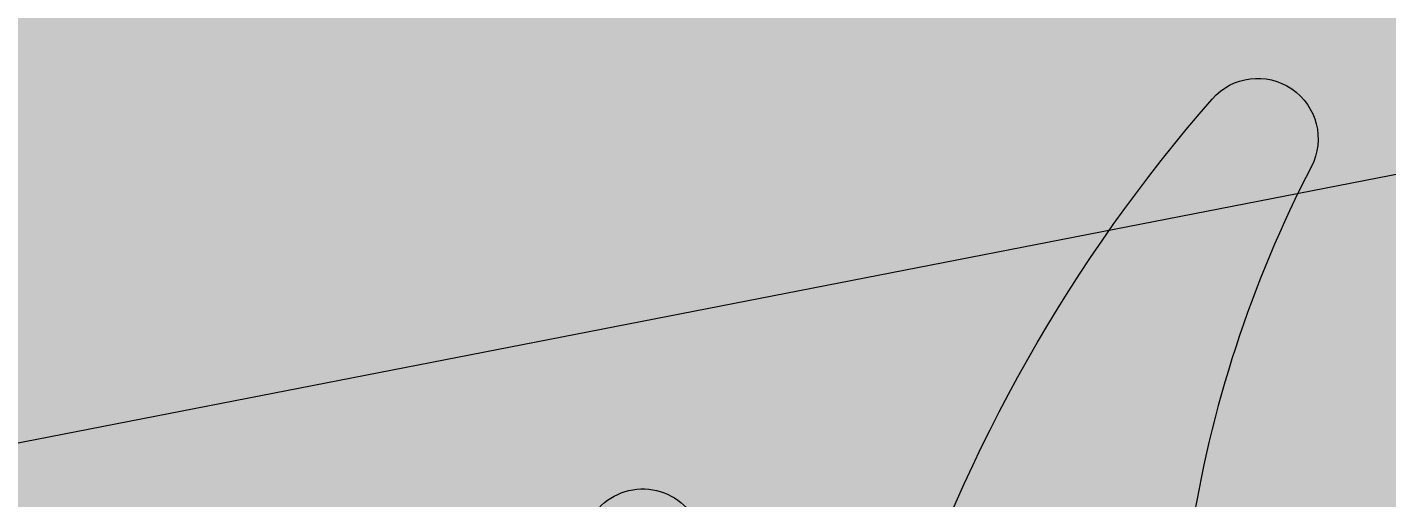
# Model space of a CAD drawing. Header units: millimetres. Extents: x 0 to 9491604, y -172998 to 295086.
# Drawn here: x 396894.15 to 396901.02, y 51106.8 to 51109.18 of the extents above; entities that cross this region are included whole.
import ezdxf
from ezdxf.enums import TextEntityAlignment as Align

# ---------------------------------------------------------------- set-up
doc = ezdxf.new("R2018")
doc.units = ezdxf.units.MM
for name, color, linetype, lineweight in [('АР_Маркер экспликации', 239, 'Continuous', 13), ('АР_Номер помещения', 250, 'Continuous', 9), ('АР_Размеры', 175, 'Continuous', 9), ('АР_Сущ Несущая стена', 250, 'Continuous', 50)]:
    doc.layers.add(name, color=color, linetype=linetype, lineweight=lineweight)
doc.layers.add('АР_Названия помещений', color=124, linetype='Continuous', lineweight=5, plot=False)
doc.layers.add('АР_Помещения_площадь', color=19, linetype='Continuous', lineweight=9, plot=False)
doc.styles.add('ISOCPEUR', font='', dxfattribs={"height": 250})
doc.styles.get("Standard").update_dxf_attribs({"font": 'GOST.TTF'})
doc.styles.get('ISOCPEUR').set_extended_font_data('ISOCPEUR', italic=True)

# ---------------------------------------------------------------- blocks, each defined once
blk = doc.blocks.new('*U252')
at = {"color": 7, "style": 'ISOCPEUR', "width": 0.7, "flags": 1}
blk.add_attdef('КАТЕГОРИЯ', (-499.1655, -2092.1864), '', height=250, dxfattribs=at)
at = {"layer": 'АР_Номер помещения', "color": 7, "style": 'ISOCPEUR', "width": 0.7}
blk.add_attdef('НОМЕР_ПОМЕЩЕНИЯ', text='', height=300, dxfattribs=at).set_placement((-13874.5004, 6637.5515), align=Align.MIDDLE_CENTER)
at = {"layer": 'АР_Помещения_площадь', "color": 7, "lineweight": 30, "width": 0.7, "flags": 104}
blk.add_attdef('ИМЯ_ПОМЕЩЕНИЯ', text='', height=100, dxfattribs=at).set_placement((157.6277, 1217.1414), align=Align.MIDDLE_CENTER)
at = {"layer": 'АР_Помещения_площадь', "color": 7, "style": 'ISOCPEUR', "width": 0.7}
blk.add_attdef('ПЛОЩАДЬ_ПОМЕЩЕНИЯ', text='', height=200, dxfattribs=at).set_placement((-12654.5821, 407.6716), align=Align.MIDDLE_RIGHT)
blk = doc.blocks.new('*U251')
at = {"color": 7, "style": 'ISOCPEUR', "width": 0.7, "flags": 1}
blk.add_attdef('КАТЕГОРИЯ', (-499.1655, -2092.1864), '', height=250, dxfattribs=at)
at = {"layer": 'АР_Номер помещения', "color": 7, "style": 'ISOCPEUR', "width": 0.7}
blk.add_attdef('НОМЕР_ПОМЕЩЕНИЯ', text='', height=300, dxfattribs=at).set_placement((-17424.9012, 1870.773), align=Align.MIDDLE_CENTER)
at = {"layer": 'АР_Помещения_площадь', "color": 7, "lineweight": 30, "width": 0.7, "flags": 104}
blk.add_attdef('ИМЯ_ПОМЕЩЕНИЯ', text='', height=100, dxfattribs=at).set_placement((157.6277, 1217.1414), align=Align.MIDDLE_CENTER)
at = {"layer": 'АР_Помещения_площадь', "color": 7, "style": 'ISOCPEUR', "width": 0.7}
blk.add_attdef('ПЛОЩАДЬ_ПОМЕЩЕНИЯ', text='', height=200, dxfattribs=at).set_placement((-12452.8113, 399.3563), align=Align.MIDDLE_RIGHT)

msp = doc.modelspace()

# ---------------------------------------------------------------- linework, layer by layer
at = {"layer": 'АР_Размеры', "color": 5, "lineweight": 9, "ltscale": 150}
msp.add_line((398941.3752, 51506.4247), (396886.6613, 51105.6245), dxfattribs=at)
msp.add_line((398941.3752, 51506.4247), (396886.6613, 51105.6245), dxfattribs=at)
msp.add_line((398941.3752, 51506.4247), (396886.6613, 51105.6245), dxfattribs=at)
msp.add_line((398941.3752, 51506.4247), (396886.6613, 51105.6245), dxfattribs=at)
msp.add_line((398941.3752, 51506.4247), (396886.6613, 51105.6245), dxfattribs=at)
msp.add_line((398941.3752, 51506.4247), (396886.6613, 51105.6245), dxfattribs=at)
msp.add_line((398941.3752, 51506.4247), (396886.6613, 51105.6245), dxfattribs=at)
msp.add_line((398941.3752, 51506.4247), (396886.6613, 51105.6245), dxfattribs=at)
msp.add_line((398941.3752, 51506.4247), (396886.6613, 51105.6245), dxfattribs=at)
msp.add_line((398941.3752, 51506.4247), (396886.6613, 51105.6245), dxfattribs=at)
msp.add_line((398941.3752, 51506.4247), (396886.6613, 51105.6245), dxfattribs=at)
msp.add_line((398941.3752, 51506.4247), (396886.6613, 51105.6245), dxfattribs=at)
msp.add_line((398941.3752, 51506.4247), (396886.6613, 51105.6245), dxfattribs=at)
msp.add_line((398941.3752, 51506.4247), (396886.6613, 51105.6245), dxfattribs=at)
msp.add_line((398941.3752, 51506.4247), (396886.6613, 51105.6245), dxfattribs=at)
msp.add_line((398941.3752, 51506.4247), (396886.6613, 51105.6245), dxfattribs=at)
msp.add_line((398941.3752, 51506.4247), (396886.6613, 51105.6245), dxfattribs=at)
msp.add_line((398941.3752, 51506.4247), (396886.6613, 51105.6245), dxfattribs=at)
msp.add_line((398941.3752, 51506.4247), (396886.6613, 51105.6245), dxfattribs=at)
msp.add_line((398941.3752, 51506.4247), (396886.6613, 51105.6245), dxfattribs=at)
msp.add_line((398941.3752, 51506.4247), (396886.6613, 51105.6245), dxfattribs=at)
msp.add_line((398941.3752, 51506.4247), (396886.6613, 51105.6245), dxfattribs=at)
msp.add_line((398941.3752, 51506.4247), (396886.6613, 51105.6245), dxfattribs=at)
msp.add_line((398941.3752, 51506.4247), (396886.6613, 51105.6245), dxfattribs=at)
msp.add_line((398941.3752, 51506.4247), (396886.6613, 51105.6245), dxfattribs=at)
msp.add_line((398941.3752, 51506.4247), (396886.6613, 51105.6245), dxfattribs=at)
msp.add_line((398941.3752, 51506.4247), (396886.6613, 51105.6245), dxfattribs=at)
msp.add_line((398941.3752, 51506.4247), (396886.6613, 51105.6245), dxfattribs=at)
msp.add_line((398941.3752, 51506.4247), (396886.6613, 51105.6245), dxfattribs=at)
msp.add_line((398941.3752, 51506.4247), (396886.6613, 51105.6245), dxfattribs=at)
msp.add_line((398941.3752, 51506.4247), (396886.6613, 51105.6245), dxfattribs=at)
msp.add_line((398941.3752, 51506.4247), (396886.6613, 51105.6245), dxfattribs=at)
msp.add_line((398941.3752, 51506.4247), (396886.6613, 51105.6245), dxfattribs=at)
msp.add_line((398941.3752, 51506.4247), (396886.6613, 51105.6245), dxfattribs=at)
msp.add_line((398941.3752, 51506.4247), (396886.6613, 51105.6245), dxfattribs=at)
msp.add_line((398941.3752, 51506.4247), (396886.6613, 51105.6245), dxfattribs=at)
msp.add_line((398941.3752, 51506.4247), (396886.6613, 51105.6245), dxfattribs=at)
msp.add_line((398941.3752, 51506.4247), (396886.6613, 51105.6245), dxfattribs=at)
msp.add_line((398941.3752, 51506.4247), (396886.6613, 51105.6245), dxfattribs=at)
msp.add_line((398941.3752, 51506.4247), (396886.6613, 51105.6245), dxfattribs=at)
msp.add_line((398941.3752, 51506.4247), (396886.6613, 51105.6245), dxfattribs=at)
msp.add_line((398941.3752, 51506.4247), (396886.6613, 51105.6245), dxfattribs=at)
msp.add_line((398941.3752, 51506.4247), (396886.6613, 51105.6245), dxfattribs=at)
msp.add_line((398941.3752, 51506.4247), (396886.6613, 51105.6245), dxfattribs=at)
msp.add_line((398941.3752, 51506.4247), (396886.6613, 51105.6245), dxfattribs=at)
msp.add_line((398941.3752, 51506.4247), (396886.6613, 51105.6245), dxfattribs=at)
msp.add_line((398941.3752, 51506.4247), (396886.6613, 51105.6245), dxfattribs=at)
msp.add_line((398941.3752, 51506.4247), (396886.6613, 51105.6245), dxfattribs=at)
msp.add_line((398941.3752, 51506.4247), (396886.6613, 51105.6245), dxfattribs=at)
msp.add_line((398941.3752, 51506.4247), (396886.6613, 51105.6245), dxfattribs=at)
msp.add_line((398941.3752, 51506.4247), (396886.6613, 51105.6245), dxfattribs=at)
msp.add_line((398941.3752, 51506.4247), (396886.6613, 51105.6245), dxfattribs=at)
msp.add_line((398941.3752, 51506.4247), (396886.6613, 51105.6245), dxfattribs=at)
msp.add_line((398941.3752, 51506.4247), (396886.6613, 51105.6245), dxfattribs=at)
msp.add_line((398941.3752, 51506.4247), (396886.6613, 51105.6245), dxfattribs=at)
msp.add_line((398941.3752, 51506.4247), (396886.6613, 51105.6245), dxfattribs=at)
msp.add_line((398941.3752, 51506.4247), (396886.6613, 51105.6245), dxfattribs=at)
msp.add_line((398941.3752, 51506.4247), (396886.6613, 51105.6245), dxfattribs=at)
msp.add_line((398941.3752, 51506.4247), (396886.6613, 51105.6245), dxfattribs=at)
msp.add_line((398941.3752, 51506.4247), (396886.6613, 51105.6245), dxfattribs=at)
msp.add_line((398941.3752, 51506.4247), (396886.6613, 51105.6245), dxfattribs=at)
msp.add_line((398941.3752, 51506.4247), (396886.6613, 51105.6245), dxfattribs=at)
msp.add_line((398941.3752, 51506.4247), (396886.6613, 51105.6245), dxfattribs=at)
msp.add_line((398941.3752, 51506.4247), (396886.6613, 51105.6245), dxfattribs=at)
msp.add_line((398941.3752, 51506.4247), (396886.6613, 51105.6245), dxfattribs=at)
msp.add_line((398941.3752, 51506.4247), (396886.6613, 51105.6245), dxfattribs=at)
msp.add_line((398941.3752, 51506.4247), (396886.6613, 51105.6245), dxfattribs=at)
msp.add_line((398941.3752, 51506.4247), (396886.6613, 51105.6245), dxfattribs=at)
msp.add_line((398941.3752, 51506.4247), (396886.6613, 51105.6245), dxfattribs=at)
msp.add_line((398941.3752, 51506.4247), (396886.6613, 51105.6245), dxfattribs=at)
msp.add_line((398941.3752, 51506.4247), (396886.6613, 51105.6245), dxfattribs=at)
msp.add_line((398941.3752, 51506.4247), (396886.6613, 51105.6245), dxfattribs=at)
msp.add_line((398941.3752, 51506.4247), (396886.6613, 51105.6245), dxfattribs=at)
msp.add_line((398941.3752, 51506.4247), (396886.6613, 51105.6245), dxfattribs=at)
msp.add_line((398941.3752, 51506.4247), (396886.6613, 51105.6245), dxfattribs=at)
msp.add_line((398941.3752, 51506.4247), (396886.6613, 51105.6245), dxfattribs=at)
msp.add_line((398941.3752, 51506.4247), (396886.6613, 51105.6245), dxfattribs=at)
msp.add_line((398941.3752, 51506.4247), (396886.6613, 51105.6245), dxfattribs=at)
msp.add_line((398941.3752, 51506.4247), (396886.6613, 51105.6245), dxfattribs=at)
msp.add_line((398941.3752, 51506.4247), (396886.6613, 51105.6245), dxfattribs=at)
msp.add_line((398941.3752, 51506.4247), (396886.6613, 51105.6245), dxfattribs=at)
at = {"layer": 'АР_Размеры', "color": 5, "lineweight": 9, "ltscale": 100, "transparency": 33554687}
msp.add_lwpolyline([(396893.59, 51106.0653), (396894.1979, 51105.4301, 0.527868), (396894.6935, 51105.518), (396895.046, 51106.3234, -0.527868), (396895.5416, 51106.4112), (396896.1495, 51105.776, 0.527868), (396896.645, 51105.8638), (396896.9827, 51106.6666, -0.57795), (396897.5083, 51106.7187), (396898.0174, 51105.9422, 0.615334), (396898.5551, 51106.0257, -0.101403), (396900.1363, 51108.8147, -0.887085), (396900.6364, 51108.4738, 0.164997), (396900.0508, 51104.641), (396900.0721, 51104.5209, -0.414304), (396899.7264, 51104.0262)], format="xyb", dxfattribs=at)
msp.add_lwpolyline([(396893.59, 51106.0653), (396894.1979, 51105.4301, 0.527868), (396894.6935, 51105.518), (396895.046, 51106.3234, -0.527868), (396895.5416, 51106.4112), (396896.1495, 51105.776, 0.527868), (396896.645, 51105.8638), (396896.9827, 51106.6666, -0.57795), (396897.5083, 51106.7187), (396898.0174, 51105.9422, 0.615334), (396898.5551, 51106.0257, -0.101403), (396900.1363, 51108.8147, -0.887085), (396900.6364, 51108.4738, 0.164997), (396900.0508, 51104.641), (396900.0721, 51104.5209, -0.414304), (396899.7264, 51104.0262)], format="xyb", dxfattribs=at)
msp.add_lwpolyline([(396893.59, 51106.0653), (396894.1979, 51105.4301, 0.527868), (396894.6935, 51105.518), (396895.046, 51106.3234, -0.527868), (396895.5416, 51106.4112), (396896.1495, 51105.776, 0.527868), (396896.645, 51105.8638), (396896.9827, 51106.6666, -0.57795), (396897.5083, 51106.7187), (396898.0174, 51105.9422, 0.615334), (396898.5551, 51106.0257, -0.101403), (396900.1363, 51108.8147, -0.887085), (396900.6364, 51108.4738, 0.164997), (396900.0508, 51104.641), (396900.0721, 51104.5209, -0.414304), (396899.7264, 51104.0262)], format="xyb", dxfattribs=at)
msp.add_lwpolyline([(396893.59, 51106.0653), (396894.1979, 51105.4301, 0.527868), (396894.6935, 51105.518), (396895.046, 51106.3234, -0.527868), (396895.5416, 51106.4112), (396896.1495, 51105.776, 0.527868), (396896.645, 51105.8638), (396896.9827, 51106.6666, -0.57795), (396897.5083, 51106.7187), (396898.0174, 51105.9422, 0.615334), (396898.5551, 51106.0257, -0.101403), (396900.1363, 51108.8147, -0.887085), (396900.6364, 51108.4738, 0.164997), (396900.0508, 51104.641), (396900.0721, 51104.5209, -0.414304), (396899.7264, 51104.0262)], format="xyb", dxfattribs=at)
msp.add_lwpolyline([(396893.59, 51106.0653), (396894.1979, 51105.4301, 0.527868), (396894.6935, 51105.518), (396895.046, 51106.3234, -0.527868), (396895.5416, 51106.4112), (396896.1495, 51105.776, 0.527868), (396896.645, 51105.8638), (396896.9827, 51106.6666, -0.57795), (396897.5083, 51106.7187), (396898.0174, 51105.9422, 0.615334), (396898.5551, 51106.0257, -0.101403), (396900.1363, 51108.8147, -0.887085), (396900.6364, 51108.4738, 0.164997), (396900.0508, 51104.641), (396900.0721, 51104.5209, -0.414304), (396899.7264, 51104.0262)], format="xyb", dxfattribs=at)
msp.add_lwpolyline([(396893.59, 51106.0653), (396894.1979, 51105.4301, 0.527868), (396894.6935, 51105.518), (396895.046, 51106.3234, -0.527868), (396895.5416, 51106.4112), (396896.1495, 51105.776, 0.527868), (396896.645, 51105.8638), (396896.9827, 51106.6666, -0.57795), (396897.5083, 51106.7187), (396898.0174, 51105.9422, 0.615334), (396898.5551, 51106.0257, -0.101403), (396900.1363, 51108.8147, -0.887085), (396900.6364, 51108.4738, 0.164997), (396900.0508, 51104.641), (396900.0721, 51104.5209, -0.414304), (396899.7264, 51104.0262)], format="xyb", dxfattribs=at)
msp.add_lwpolyline([(396893.59, 51106.0653), (396894.1979, 51105.4301, 0.527868), (396894.6935, 51105.518), (396895.046, 51106.3234, -0.527868), (396895.5416, 51106.4112), (396896.1495, 51105.776, 0.527868), (396896.645, 51105.8638), (396896.9827, 51106.6666, -0.57795), (396897.5083, 51106.7187), (396898.0174, 51105.9422, 0.615334), (396898.5551, 51106.0257, -0.101403), (396900.1363, 51108.8147, -0.887085), (396900.6364, 51108.4738, 0.164997), (396900.0508, 51104.641), (396900.0721, 51104.5209, -0.414304), (396899.7264, 51104.0262)], format="xyb", dxfattribs=at)
msp.add_lwpolyline([(396893.59, 51106.0653), (396894.1979, 51105.4301, 0.527868), (396894.6935, 51105.518), (396895.046, 51106.3234, -0.527868), (396895.5416, 51106.4112), (396896.1495, 51105.776, 0.527868), (396896.645, 51105.8638), (396896.9827, 51106.6666, -0.57795), (396897.5083, 51106.7187), (396898.0174, 51105.9422, 0.615334), (396898.5551, 51106.0257, -0.101403), (396900.1363, 51108.8147, -0.887085), (396900.6364, 51108.4738, 0.164997), (396900.0508, 51104.641), (396900.0721, 51104.5209, -0.414304), (396899.7264, 51104.0262)], format="xyb", dxfattribs=at)
msp.add_lwpolyline([(396893.59, 51106.0653), (396894.1979, 51105.4301, 0.527868), (396894.6935, 51105.518), (396895.046, 51106.3234, -0.527868), (396895.5416, 51106.4112), (396896.1495, 51105.776, 0.527868), (396896.645, 51105.8638), (396896.9827, 51106.6666, -0.57795), (396897.5083, 51106.7187), (396898.0174, 51105.9422, 0.615334), (396898.5551, 51106.0257, -0.101403), (396900.1363, 51108.8147, -0.887085), (396900.6364, 51108.4738, 0.164997), (396900.0508, 51104.641), (396900.0721, 51104.5209, -0.414304), (396899.7264, 51104.0262)], format="xyb", dxfattribs=at)
msp.add_lwpolyline([(396893.59, 51106.0653), (396894.1979, 51105.4301, 0.527868), (396894.6935, 51105.518), (396895.046, 51106.3234, -0.527868), (396895.5416, 51106.4112), (396896.1495, 51105.776, 0.527868), (396896.645, 51105.8638), (396896.9827, 51106.6666, -0.57795), (396897.5083, 51106.7187), (396898.0174, 51105.9422, 0.615334), (396898.5551, 51106.0257, -0.101403), (396900.1363, 51108.8147, -0.887085), (396900.6364, 51108.4738, 0.164997), (396900.0508, 51104.641), (396900.0721, 51104.5209, -0.414304), (396899.7264, 51104.0262)], format="xyb", dxfattribs=at)
msp.add_lwpolyline([(396893.59, 51106.0653), (396894.1979, 51105.4301, 0.527868), (396894.6935, 51105.518), (396895.046, 51106.3234, -0.527868), (396895.5416, 51106.4112), (396896.1495, 51105.776, 0.527868), (396896.645, 51105.8638), (396896.9827, 51106.6666, -0.57795), (396897.5083, 51106.7187), (396898.0174, 51105.9422, 0.615334), (396898.5551, 51106.0257, -0.101403), (396900.1363, 51108.8147, -0.887085), (396900.6364, 51108.4738, 0.164997), (396900.0508, 51104.641), (396900.0721, 51104.5209, -0.414304), (396899.7264, 51104.0262)], format="xyb", dxfattribs=at)
msp.add_lwpolyline([(396893.59, 51106.0653), (396894.1979, 51105.4301, 0.527868), (396894.6935, 51105.518), (396895.046, 51106.3234, -0.527868), (396895.5416, 51106.4112), (396896.1495, 51105.776, 0.527868), (396896.645, 51105.8638), (396896.9827, 51106.6666, -0.57795), (396897.5083, 51106.7187), (396898.0174, 51105.9422, 0.615334), (396898.5551, 51106.0257, -0.101403), (396900.1363, 51108.8147, -0.887085), (396900.6364, 51108.4738, 0.164997), (396900.0508, 51104.641), (396900.0721, 51104.5209, -0.414304), (396899.7264, 51104.0262)], format="xyb", dxfattribs=at)
msp.add_lwpolyline([(396893.59, 51106.0653), (396894.1979, 51105.4301, 0.527868), (396894.6935, 51105.518), (396895.046, 51106.3234, -0.527868), (396895.5416, 51106.4112), (396896.1495, 51105.776, 0.527868), (396896.645, 51105.8638), (396896.9827, 51106.6666, -0.57795), (396897.5083, 51106.7187), (396898.0174, 51105.9422, 0.615334), (396898.5551, 51106.0257, -0.101403), (396900.1363, 51108.8147, -0.887085), (396900.6364, 51108.4738, 0.164997), (396900.0508, 51104.641), (396900.0721, 51104.5209, -0.414304), (396899.7264, 51104.0262)], format="xyb", dxfattribs=at)
msp.add_lwpolyline([(396893.59, 51106.0653), (396894.1979, 51105.4301, 0.527868), (396894.6935, 51105.518), (396895.046, 51106.3234, -0.527868), (396895.5416, 51106.4112), (396896.1495, 51105.776, 0.527868), (396896.645, 51105.8638), (396896.9827, 51106.6666, -0.57795), (396897.5083, 51106.7187), (396898.0174, 51105.9422, 0.615334), (396898.5551, 51106.0257, -0.101403), (396900.1363, 51108.8147, -0.887085), (396900.6364, 51108.4738, 0.164997), (396900.0508, 51104.641), (396900.0721, 51104.5209, -0.414304), (396899.7264, 51104.0262)], format="xyb", dxfattribs=at)
msp.add_lwpolyline([(396893.59, 51106.0653), (396894.1979, 51105.4301, 0.527868), (396894.6935, 51105.518), (396895.046, 51106.3234, -0.527868), (396895.5416, 51106.4112), (396896.1495, 51105.776, 0.527868), (396896.645, 51105.8638), (396896.9827, 51106.6666, -0.57795), (396897.5083, 51106.7187), (396898.0174, 51105.9422, 0.615334), (396898.5551, 51106.0257, -0.101403), (396900.1363, 51108.8147, -0.887085), (396900.6364, 51108.4738, 0.164997), (396900.0508, 51104.641), (396900.0721, 51104.5209, -0.414304), (396899.7264, 51104.0262)], format="xyb", dxfattribs=at)
msp.add_lwpolyline([(396893.59, 51106.0653), (396894.1979, 51105.4301, 0.527868), (396894.6935, 51105.518), (396895.046, 51106.3234, -0.527868), (396895.5416, 51106.4112), (396896.1495, 51105.776, 0.527868), (396896.645, 51105.8638), (396896.9827, 51106.6666, -0.57795), (396897.5083, 51106.7187), (396898.0174, 51105.9422, 0.615334), (396898.5551, 51106.0257, -0.101403), (396900.1363, 51108.8147, -0.887085), (396900.6364, 51108.4738, 0.164997), (396900.0508, 51104.641), (396900.0721, 51104.5209, -0.414304), (396899.7264, 51104.0262)], format="xyb", dxfattribs=at)
msp.add_lwpolyline([(396893.59, 51106.0653), (396894.1979, 51105.4301, 0.527868), (396894.6935, 51105.518), (396895.046, 51106.3234, -0.527868), (396895.5416, 51106.4112), (396896.1495, 51105.776, 0.527868), (396896.645, 51105.8638), (396896.9827, 51106.6666, -0.57795), (396897.5083, 51106.7187), (396898.0174, 51105.9422, 0.615334), (396898.5551, 51106.0257, -0.101403), (396900.1363, 51108.8147, -0.887085), (396900.6364, 51108.4738, 0.164997), (396900.0508, 51104.641), (396900.0721, 51104.5209, -0.414304), (396899.7264, 51104.0262)], format="xyb", dxfattribs=at)
msp.add_lwpolyline([(396893.59, 51106.0653), (396894.1979, 51105.4301, 0.527868), (396894.6935, 51105.518), (396895.046, 51106.3234, -0.527868), (396895.5416, 51106.4112), (396896.1495, 51105.776, 0.527868), (396896.645, 51105.8638), (396896.9827, 51106.6666, -0.57795), (396897.5083, 51106.7187), (396898.0174, 51105.9422, 0.615334), (396898.5551, 51106.0257, -0.101403), (396900.1363, 51108.8147, -0.887085), (396900.6364, 51108.4738, 0.164997), (396900.0508, 51104.641), (396900.0721, 51104.5209, -0.414304), (396899.7264, 51104.0262)], format="xyb", dxfattribs=at)
msp.add_lwpolyline([(396893.59, 51106.0653), (396894.1979, 51105.4301, 0.527868), (396894.6935, 51105.518), (396895.046, 51106.3234, -0.527868), (396895.5416, 51106.4112), (396896.1495, 51105.776, 0.527868), (396896.645, 51105.8638), (396896.9827, 51106.6666, -0.57795), (396897.5083, 51106.7187), (396898.0174, 51105.9422, 0.615334), (396898.5551, 51106.0257, -0.101403), (396900.1363, 51108.8147, -0.887085), (396900.6364, 51108.4738, 0.164997), (396900.0508, 51104.641), (396900.0721, 51104.5209, -0.414304), (396899.7264, 51104.0262)], format="xyb", dxfattribs=at)
msp.add_lwpolyline([(396893.59, 51106.0653), (396894.1979, 51105.4301, 0.527868), (396894.6935, 51105.518), (396895.046, 51106.3234, -0.527868), (396895.5416, 51106.4112), (396896.1495, 51105.776, 0.527868), (396896.645, 51105.8638), (396896.9827, 51106.6666, -0.57795), (396897.5083, 51106.7187), (396898.0174, 51105.9422, 0.615334), (396898.5551, 51106.0257, -0.101403), (396900.1363, 51108.8147, -0.887085), (396900.6364, 51108.4738, 0.164997), (396900.0508, 51104.641), (396900.0721, 51104.5209, -0.414304), (396899.7264, 51104.0262)], format="xyb", dxfattribs=at)
msp.add_lwpolyline([(396893.59, 51106.0653), (396894.1979, 51105.4301, 0.527868), (396894.6935, 51105.518), (396895.046, 51106.3234, -0.527868), (396895.5416, 51106.4112), (396896.1495, 51105.776, 0.527868), (396896.645, 51105.8638), (396896.9827, 51106.6666, -0.57795), (396897.5083, 51106.7187), (396898.0174, 51105.9422, 0.615334), (396898.5551, 51106.0257, -0.101403), (396900.1363, 51108.8147, -0.887085), (396900.6364, 51108.4738, 0.164997), (396900.0508, 51104.641), (396900.0721, 51104.5209, -0.414304), (396899.7264, 51104.0262)], format="xyb", dxfattribs=at)
msp.add_lwpolyline([(396893.59, 51106.0653), (396894.1979, 51105.4301, 0.527868), (396894.6935, 51105.518), (396895.046, 51106.3234, -0.527868), (396895.5416, 51106.4112), (396896.1495, 51105.776, 0.527868), (396896.645, 51105.8638), (396896.9827, 51106.6666, -0.57795), (396897.5083, 51106.7187), (396898.0174, 51105.9422, 0.615334), (396898.5551, 51106.0257, -0.101403), (396900.1363, 51108.8147, -0.887085), (396900.6364, 51108.4738, 0.164997), (396900.0508, 51104.641), (396900.0721, 51104.5209, -0.414304), (396899.7264, 51104.0262)], format="xyb", dxfattribs=at)
msp.add_lwpolyline([(396893.59, 51106.0653), (396894.1979, 51105.4301, 0.527868), (396894.6935, 51105.518), (396895.046, 51106.3234, -0.527868), (396895.5416, 51106.4112), (396896.1495, 51105.776, 0.527868), (396896.645, 51105.8638), (396896.9827, 51106.6666, -0.57795), (396897.5083, 51106.7187), (396898.0174, 51105.9422, 0.615334), (396898.5551, 51106.0257, -0.101403), (396900.1363, 51108.8147, -0.887085), (396900.6364, 51108.4738, 0.164997), (396900.0508, 51104.641), (396900.0721, 51104.5209, -0.414304), (396899.7264, 51104.0262)], format="xyb", dxfattribs=at)
msp.add_lwpolyline([(396893.59, 51106.0653), (396894.1979, 51105.4301, 0.527868), (396894.6935, 51105.518), (396895.046, 51106.3234, -0.527868), (396895.5416, 51106.4112), (396896.1495, 51105.776, 0.527868), (396896.645, 51105.8638), (396896.9827, 51106.6666, -0.57795), (396897.5083, 51106.7187), (396898.0174, 51105.9422, 0.615334), (396898.5551, 51106.0257, -0.101403), (396900.1363, 51108.8147, -0.887085), (396900.6364, 51108.4738, 0.164997), (396900.0508, 51104.641), (396900.0721, 51104.5209, -0.414304), (396899.7264, 51104.0262)], format="xyb", dxfattribs=at)
msp.add_lwpolyline([(396893.59, 51106.0653), (396894.1979, 51105.4301, 0.527868), (396894.6935, 51105.518), (396895.046, 51106.3234, -0.527868), (396895.5416, 51106.4112), (396896.1495, 51105.776, 0.527868), (396896.645, 51105.8638), (396896.9827, 51106.6666, -0.57795), (396897.5083, 51106.7187), (396898.0174, 51105.9422, 0.615334), (396898.5551, 51106.0257, -0.101403), (396900.1363, 51108.8147, -0.887085), (396900.6364, 51108.4738, 0.164997), (396900.0508, 51104.641), (396900.0721, 51104.5209, -0.414304), (396899.7264, 51104.0262)], format="xyb", dxfattribs=at)
msp.add_lwpolyline([(396893.59, 51106.0653), (396894.1979, 51105.4301, 0.527868), (396894.6935, 51105.518), (396895.046, 51106.3234, -0.527868), (396895.5416, 51106.4112), (396896.1495, 51105.776, 0.527868), (396896.645, 51105.8638), (396896.9827, 51106.6666, -0.57795), (396897.5083, 51106.7187), (396898.0174, 51105.9422, 0.615334), (396898.5551, 51106.0257, -0.101403), (396900.1363, 51108.8147, -0.887085), (396900.6364, 51108.4738, 0.164997), (396900.0508, 51104.641), (396900.0721, 51104.5209, -0.414304), (396899.7264, 51104.0262)], format="xyb", dxfattribs=at)
msp.add_lwpolyline([(396893.59, 51106.0653), (396894.1979, 51105.4301, 0.527868), (396894.6935, 51105.518), (396895.046, 51106.3234, -0.527868), (396895.5416, 51106.4112), (396896.1495, 51105.776, 0.527868), (396896.645, 51105.8638), (396896.9827, 51106.6666, -0.57795), (396897.5083, 51106.7187), (396898.0174, 51105.9422, 0.615334), (396898.5551, 51106.0257, -0.101403), (396900.1363, 51108.8147, -0.887085), (396900.6364, 51108.4738, 0.164997), (396900.0508, 51104.641), (396900.0721, 51104.5209, -0.414304), (396899.7264, 51104.0262)], format="xyb", dxfattribs=at)
msp.add_lwpolyline([(396893.59, 51106.0653), (396894.1979, 51105.4301, 0.527868), (396894.6935, 51105.518), (396895.046, 51106.3234, -0.527868), (396895.5416, 51106.4112), (396896.1495, 51105.776, 0.527868), (396896.645, 51105.8638), (396896.9827, 51106.6666, -0.57795), (396897.5083, 51106.7187), (396898.0174, 51105.9422, 0.615334), (396898.5551, 51106.0257, -0.101403), (396900.1363, 51108.8147, -0.887085), (396900.6364, 51108.4738, 0.164997), (396900.0508, 51104.641), (396900.0721, 51104.5209, -0.414304), (396899.7264, 51104.0262)], format="xyb", dxfattribs=at)
msp.add_lwpolyline([(396893.59, 51106.0653), (396894.1979, 51105.4301, 0.527868), (396894.6935, 51105.518), (396895.046, 51106.3234, -0.527868), (396895.5416, 51106.4112), (396896.1495, 51105.776, 0.527868), (396896.645, 51105.8638), (396896.9827, 51106.6666, -0.57795), (396897.5083, 51106.7187), (396898.0174, 51105.9422, 0.615334), (396898.5551, 51106.0257, -0.101403), (396900.1363, 51108.8147, -0.887085), (396900.6364, 51108.4738, 0.164997), (396900.0508, 51104.641), (396900.0721, 51104.5209, -0.414304), (396899.7264, 51104.0262)], format="xyb", dxfattribs=at)
msp.add_lwpolyline([(396893.59, 51106.0653), (396894.1979, 51105.4301, 0.527868), (396894.6935, 51105.518), (396895.046, 51106.3234, -0.527868), (396895.5416, 51106.4112), (396896.1495, 51105.776, 0.527868), (396896.645, 51105.8638), (396896.9827, 51106.6666, -0.57795), (396897.5083, 51106.7187), (396898.0174, 51105.9422, 0.615334), (396898.5551, 51106.0257, -0.101403), (396900.1363, 51108.8147, -0.887085), (396900.6364, 51108.4738, 0.164997), (396900.0508, 51104.641), (396900.0721, 51104.5209, -0.414304), (396899.7264, 51104.0262)], format="xyb", dxfattribs=at)
msp.add_lwpolyline([(396893.59, 51106.0653), (396894.1979, 51105.4301, 0.527868), (396894.6935, 51105.518), (396895.046, 51106.3234, -0.527868), (396895.5416, 51106.4112), (396896.1495, 51105.776, 0.527868), (396896.645, 51105.8638), (396896.9827, 51106.6666, -0.57795), (396897.5083, 51106.7187), (396898.0174, 51105.9422, 0.615334), (396898.5551, 51106.0257, -0.101403), (396900.1363, 51108.8147, -0.887085), (396900.6364, 51108.4738, 0.164997), (396900.0508, 51104.641), (396900.0721, 51104.5209, -0.414304), (396899.7264, 51104.0262)], format="xyb", dxfattribs=at)
msp.add_lwpolyline([(396893.59, 51106.0653), (396894.1979, 51105.4301, 0.527868), (396894.6935, 51105.518), (396895.046, 51106.3234, -0.527868), (396895.5416, 51106.4112), (396896.1495, 51105.776, 0.527868), (396896.645, 51105.8638), (396896.9827, 51106.6666, -0.57795), (396897.5083, 51106.7187), (396898.0174, 51105.9422, 0.615334), (396898.5551, 51106.0257, -0.101403), (396900.1363, 51108.8147, -0.887085), (396900.6364, 51108.4738, 0.164997), (396900.0508, 51104.641), (396900.0721, 51104.5209, -0.414304), (396899.7264, 51104.0262)], format="xyb", dxfattribs=at)
msp.add_lwpolyline([(396893.59, 51106.0653), (396894.1979, 51105.4301, 0.527868), (396894.6935, 51105.518), (396895.046, 51106.3234, -0.527868), (396895.5416, 51106.4112), (396896.1495, 51105.776, 0.527868), (396896.645, 51105.8638), (396896.9827, 51106.6666, -0.57795), (396897.5083, 51106.7187), (396898.0174, 51105.9422, 0.615334), (396898.5551, 51106.0257, -0.101403), (396900.1363, 51108.8147, -0.887085), (396900.6364, 51108.4738, 0.164997), (396900.0508, 51104.641), (396900.0721, 51104.5209, -0.414304), (396899.7264, 51104.0262)], format="xyb", dxfattribs=at)
msp.add_lwpolyline([(396893.59, 51106.0653), (396894.1979, 51105.4301, 0.527868), (396894.6935, 51105.518), (396895.046, 51106.3234, -0.527868), (396895.5416, 51106.4112), (396896.1495, 51105.776, 0.527868), (396896.645, 51105.8638), (396896.9827, 51106.6666, -0.57795), (396897.5083, 51106.7187), (396898.0174, 51105.9422, 0.615334), (396898.5551, 51106.0257, -0.101403), (396900.1363, 51108.8147, -0.887085), (396900.6364, 51108.4738, 0.164997), (396900.0508, 51104.641), (396900.0721, 51104.5209, -0.414304), (396899.7264, 51104.0262)], format="xyb", dxfattribs=at)
msp.add_lwpolyline([(396893.59, 51106.0653), (396894.1979, 51105.4301, 0.527868), (396894.6935, 51105.518), (396895.046, 51106.3234, -0.527868), (396895.5416, 51106.4112), (396896.1495, 51105.776, 0.527868), (396896.645, 51105.8638), (396896.9827, 51106.6666, -0.57795), (396897.5083, 51106.7187), (396898.0174, 51105.9422, 0.615334), (396898.5551, 51106.0257, -0.101403), (396900.1363, 51108.8147, -0.887085), (396900.6364, 51108.4738, 0.164997), (396900.0508, 51104.641), (396900.0721, 51104.5209, -0.414304), (396899.7264, 51104.0262)], format="xyb", dxfattribs=at)
msp.add_lwpolyline([(396893.59, 51106.0653), (396894.1979, 51105.4301, 0.527868), (396894.6935, 51105.518), (396895.046, 51106.3234, -0.527868), (396895.5416, 51106.4112), (396896.1495, 51105.776, 0.527868), (396896.645, 51105.8638), (396896.9827, 51106.6666, -0.57795), (396897.5083, 51106.7187), (396898.0174, 51105.9422, 0.615334), (396898.5551, 51106.0257, -0.101403), (396900.1363, 51108.8147, -0.887085), (396900.6364, 51108.4738, 0.164997), (396900.0508, 51104.641), (396900.0721, 51104.5209, -0.414304), (396899.7264, 51104.0262)], format="xyb", dxfattribs=at)
msp.add_lwpolyline([(396893.59, 51106.0653), (396894.1979, 51105.4301, 0.527868), (396894.6935, 51105.518), (396895.046, 51106.3234, -0.527868), (396895.5416, 51106.4112), (396896.1495, 51105.776, 0.527868), (396896.645, 51105.8638), (396896.9827, 51106.6666, -0.57795), (396897.5083, 51106.7187), (396898.0174, 51105.9422, 0.615334), (396898.5551, 51106.0257, -0.101403), (396900.1363, 51108.8147, -0.887085), (396900.6364, 51108.4738, 0.164997), (396900.0508, 51104.641), (396900.0721, 51104.5209, -0.414304), (396899.7264, 51104.0262)], format="xyb", dxfattribs=at)
msp.add_lwpolyline([(396893.59, 51106.0653), (396894.1979, 51105.4301, 0.527868), (396894.6935, 51105.518), (396895.046, 51106.3234, -0.527868), (396895.5416, 51106.4112), (396896.1495, 51105.776, 0.527868), (396896.645, 51105.8638), (396896.9827, 51106.6666, -0.57795), (396897.5083, 51106.7187), (396898.0174, 51105.9422, 0.615334), (396898.5551, 51106.0257, -0.101403), (396900.1363, 51108.8147, -0.887085), (396900.6364, 51108.4738, 0.164997), (396900.0508, 51104.641), (396900.0721, 51104.5209, -0.414304), (396899.7264, 51104.0262)], format="xyb", dxfattribs=at)
msp.add_lwpolyline([(396893.59, 51106.0653), (396894.1979, 51105.4301, 0.527868), (396894.6935, 51105.518), (396895.046, 51106.3234, -0.527868), (396895.5416, 51106.4112), (396896.1495, 51105.776, 0.527868), (396896.645, 51105.8638), (396896.9827, 51106.6666, -0.57795), (396897.5083, 51106.7187), (396898.0174, 51105.9422, 0.615334), (396898.5551, 51106.0257, -0.101403), (396900.1363, 51108.8147, -0.887085), (396900.6364, 51108.4738, 0.164997), (396900.0508, 51104.641), (396900.0721, 51104.5209, -0.414304), (396899.7264, 51104.0262)], format="xyb", dxfattribs=at)
msp.add_lwpolyline([(396893.59, 51106.0653), (396894.1979, 51105.4301, 0.527868), (396894.6935, 51105.518), (396895.046, 51106.3234, -0.527868), (396895.5416, 51106.4112), (396896.1495, 51105.776, 0.527868), (396896.645, 51105.8638), (396896.9827, 51106.6666, -0.57795), (396897.5083, 51106.7187), (396898.0174, 51105.9422, 0.615334), (396898.5551, 51106.0257, -0.101403), (396900.1363, 51108.8147, -0.887085), (396900.6364, 51108.4738, 0.164997), (396900.0508, 51104.641), (396900.0721, 51104.5209, -0.414304), (396899.7264, 51104.0262)], format="xyb", dxfattribs=at)
msp.add_lwpolyline([(396893.59, 51106.0653), (396894.1979, 51105.4301, 0.527868), (396894.6935, 51105.518), (396895.046, 51106.3234, -0.527868), (396895.5416, 51106.4112), (396896.1495, 51105.776, 0.527868), (396896.645, 51105.8638), (396896.9827, 51106.6666, -0.57795), (396897.5083, 51106.7187), (396898.0174, 51105.9422, 0.615334), (396898.5551, 51106.0257, -0.101403), (396900.1363, 51108.8147, -0.887085), (396900.6364, 51108.4738, 0.164997), (396900.0508, 51104.641), (396900.0721, 51104.5209, -0.414304), (396899.7264, 51104.0262)], format="xyb", dxfattribs=at)
msp.add_lwpolyline([(396893.59, 51106.0653), (396894.1979, 51105.4301, 0.527868), (396894.6935, 51105.518), (396895.046, 51106.3234, -0.527868), (396895.5416, 51106.4112), (396896.1495, 51105.776, 0.527868), (396896.645, 51105.8638), (396896.9827, 51106.6666, -0.57795), (396897.5083, 51106.7187), (396898.0174, 51105.9422, 0.615334), (396898.5551, 51106.0257, -0.101403), (396900.1363, 51108.8147, -0.887085), (396900.6364, 51108.4738, 0.164997), (396900.0508, 51104.641), (396900.0721, 51104.5209, -0.414304), (396899.7264, 51104.0262)], format="xyb", dxfattribs=at)
msp.add_lwpolyline([(396893.59, 51106.0653), (396894.1979, 51105.4301, 0.527868), (396894.6935, 51105.518), (396895.046, 51106.3234, -0.527868), (396895.5416, 51106.4112), (396896.1495, 51105.776, 0.527868), (396896.645, 51105.8638), (396896.9827, 51106.6666, -0.57795), (396897.5083, 51106.7187), (396898.0174, 51105.9422, 0.615334), (396898.5551, 51106.0257, -0.101403), (396900.1363, 51108.8147, -0.887085), (396900.6364, 51108.4738, 0.164997), (396900.0508, 51104.641), (396900.0721, 51104.5209, -0.414304), (396899.7264, 51104.0262)], format="xyb", dxfattribs=at)
msp.add_lwpolyline([(396893.59, 51106.0653), (396894.1979, 51105.4301, 0.527868), (396894.6935, 51105.518), (396895.046, 51106.3234, -0.527868), (396895.5416, 51106.4112), (396896.1495, 51105.776, 0.527868), (396896.645, 51105.8638), (396896.9827, 51106.6666, -0.57795), (396897.5083, 51106.7187), (396898.0174, 51105.9422, 0.615334), (396898.5551, 51106.0257, -0.101403), (396900.1363, 51108.8147, -0.887085), (396900.6364, 51108.4738, 0.164997), (396900.0508, 51104.641), (396900.0721, 51104.5209, -0.414304), (396899.7264, 51104.0262)], format="xyb", dxfattribs=at)
msp.add_lwpolyline([(396893.59, 51106.0653), (396894.1979, 51105.4301, 0.527868), (396894.6935, 51105.518), (396895.046, 51106.3234, -0.527868), (396895.5416, 51106.4112), (396896.1495, 51105.776, 0.527868), (396896.645, 51105.8638), (396896.9827, 51106.6666, -0.57795), (396897.5083, 51106.7187), (396898.0174, 51105.9422, 0.615334), (396898.5551, 51106.0257, -0.101403), (396900.1363, 51108.8147, -0.887085), (396900.6364, 51108.4738, 0.164997), (396900.0508, 51104.641), (396900.0721, 51104.5209, -0.414304), (396899.7264, 51104.0262)], format="xyb", dxfattribs=at)
msp.add_lwpolyline([(396893.59, 51106.0653), (396894.1979, 51105.4301, 0.527868), (396894.6935, 51105.518), (396895.046, 51106.3234, -0.527868), (396895.5416, 51106.4112), (396896.1495, 51105.776, 0.527868), (396896.645, 51105.8638), (396896.9827, 51106.6666, -0.57795), (396897.5083, 51106.7187), (396898.0174, 51105.9422, 0.615334), (396898.5551, 51106.0257, -0.101403), (396900.1363, 51108.8147, -0.887085), (396900.6364, 51108.4738, 0.164997), (396900.0508, 51104.641), (396900.0721, 51104.5209, -0.414304), (396899.7264, 51104.0262)], format="xyb", dxfattribs=at)
msp.add_lwpolyline([(396893.59, 51106.0653), (396894.1979, 51105.4301, 0.527868), (396894.6935, 51105.518), (396895.046, 51106.3234, -0.527868), (396895.5416, 51106.4112), (396896.1495, 51105.776, 0.527868), (396896.645, 51105.8638), (396896.9827, 51106.6666, -0.57795), (396897.5083, 51106.7187), (396898.0174, 51105.9422, 0.615334), (396898.5551, 51106.0257, -0.101403), (396900.1363, 51108.8147, -0.887085), (396900.6364, 51108.4738, 0.164997), (396900.0508, 51104.641), (396900.0721, 51104.5209, -0.414304), (396899.7264, 51104.0262)], format="xyb", dxfattribs=at)
msp.add_lwpolyline([(396893.59, 51106.0653), (396894.1979, 51105.4301, 0.527868), (396894.6935, 51105.518), (396895.046, 51106.3234, -0.527868), (396895.5416, 51106.4112), (396896.1495, 51105.776, 0.527868), (396896.645, 51105.8638), (396896.9827, 51106.6666, -0.57795), (396897.5083, 51106.7187), (396898.0174, 51105.9422, 0.615334), (396898.5551, 51106.0257, -0.101403), (396900.1363, 51108.8147, -0.887085), (396900.6364, 51108.4738, 0.164997), (396900.0508, 51104.641), (396900.0721, 51104.5209, -0.414304), (396899.7264, 51104.0262)], format="xyb", dxfattribs=at)
msp.add_lwpolyline([(396893.59, 51106.0653), (396894.1979, 51105.4301, 0.527868), (396894.6935, 51105.518), (396895.046, 51106.3234, -0.527868), (396895.5416, 51106.4112), (396896.1495, 51105.776, 0.527868), (396896.645, 51105.8638), (396896.9827, 51106.6666, -0.57795), (396897.5083, 51106.7187), (396898.0174, 51105.9422, 0.615334), (396898.5551, 51106.0257, -0.101403), (396900.1363, 51108.8147, -0.887085), (396900.6364, 51108.4738, 0.164997), (396900.0508, 51104.641), (396900.0721, 51104.5209, -0.414304), (396899.7264, 51104.0262)], format="xyb", dxfattribs=at)
msp.add_lwpolyline([(396893.59, 51106.0653), (396894.1979, 51105.4301, 0.527868), (396894.6935, 51105.518), (396895.046, 51106.3234, -0.527868), (396895.5416, 51106.4112), (396896.1495, 51105.776, 0.527868), (396896.645, 51105.8638), (396896.9827, 51106.6666, -0.57795), (396897.5083, 51106.7187), (396898.0174, 51105.9422, 0.615334), (396898.5551, 51106.0257, -0.101403), (396900.1363, 51108.8147, -0.887085), (396900.6364, 51108.4738, 0.164997), (396900.0508, 51104.641), (396900.0721, 51104.5209, -0.414304), (396899.7264, 51104.0262)], format="xyb", dxfattribs=at)
msp.add_lwpolyline([(396893.59, 51106.0653), (396894.1979, 51105.4301, 0.527868), (396894.6935, 51105.518), (396895.046, 51106.3234, -0.527868), (396895.5416, 51106.4112), (396896.1495, 51105.776, 0.527868), (396896.645, 51105.8638), (396896.9827, 51106.6666, -0.57795), (396897.5083, 51106.7187), (396898.0174, 51105.9422, 0.615334), (396898.5551, 51106.0257, -0.101403), (396900.1363, 51108.8147, -0.887085), (396900.6364, 51108.4738, 0.164997), (396900.0508, 51104.641), (396900.0721, 51104.5209, -0.414304), (396899.7264, 51104.0262)], format="xyb", dxfattribs=at)
msp.add_lwpolyline([(396893.59, 51106.0653), (396894.1979, 51105.4301, 0.527868), (396894.6935, 51105.518), (396895.046, 51106.3234, -0.527868), (396895.5416, 51106.4112), (396896.1495, 51105.776, 0.527868), (396896.645, 51105.8638), (396896.9827, 51106.6666, -0.57795), (396897.5083, 51106.7187), (396898.0174, 51105.9422, 0.615334), (396898.5551, 51106.0257, -0.101403), (396900.1363, 51108.8147, -0.887085), (396900.6364, 51108.4738, 0.164997), (396900.0508, 51104.641), (396900.0721, 51104.5209, -0.414304), (396899.7264, 51104.0262)], format="xyb", dxfattribs=at)
msp.add_lwpolyline([(396893.59, 51106.0653), (396894.1979, 51105.4301, 0.527868), (396894.6935, 51105.518), (396895.046, 51106.3234, -0.527868), (396895.5416, 51106.4112), (396896.1495, 51105.776, 0.527868), (396896.645, 51105.8638), (396896.9827, 51106.6666, -0.57795), (396897.5083, 51106.7187), (396898.0174, 51105.9422, 0.615334), (396898.5551, 51106.0257, -0.101403), (396900.1363, 51108.8147, -0.887085), (396900.6364, 51108.4738, 0.164997), (396900.0508, 51104.641), (396900.0721, 51104.5209, -0.414304), (396899.7264, 51104.0262)], format="xyb", dxfattribs=at)
msp.add_lwpolyline([(396893.59, 51106.0653), (396894.1979, 51105.4301, 0.527868), (396894.6935, 51105.518), (396895.046, 51106.3234, -0.527868), (396895.5416, 51106.4112), (396896.1495, 51105.776, 0.527868), (396896.645, 51105.8638), (396896.9827, 51106.6666, -0.57795), (396897.5083, 51106.7187), (396898.0174, 51105.9422, 0.615334), (396898.5551, 51106.0257, -0.101403), (396900.1363, 51108.8147, -0.887085), (396900.6364, 51108.4738, 0.164997), (396900.0508, 51104.641), (396900.0721, 51104.5209, -0.414304), (396899.7264, 51104.0262)], format="xyb", dxfattribs=at)
msp.add_lwpolyline([(396893.59, 51106.0653), (396894.1979, 51105.4301, 0.527868), (396894.6935, 51105.518), (396895.046, 51106.3234, -0.527868), (396895.5416, 51106.4112), (396896.1495, 51105.776, 0.527868), (396896.645, 51105.8638), (396896.9827, 51106.6666, -0.57795), (396897.5083, 51106.7187), (396898.0174, 51105.9422, 0.615334), (396898.5551, 51106.0257, -0.101403), (396900.1363, 51108.8147, -0.887085), (396900.6364, 51108.4738, 0.164997), (396900.0508, 51104.641), (396900.0721, 51104.5209, -0.414304), (396899.7264, 51104.0262)], format="xyb", dxfattribs=at)
msp.add_lwpolyline([(396893.59, 51106.0653), (396894.1979, 51105.4301, 0.527868), (396894.6935, 51105.518), (396895.046, 51106.3234, -0.527868), (396895.5416, 51106.4112), (396896.1495, 51105.776, 0.527868), (396896.645, 51105.8638), (396896.9827, 51106.6666, -0.57795), (396897.5083, 51106.7187), (396898.0174, 51105.9422, 0.615334), (396898.5551, 51106.0257, -0.101403), (396900.1363, 51108.8147, -0.887085), (396900.6364, 51108.4738, 0.164997), (396900.0508, 51104.641), (396900.0721, 51104.5209, -0.414304), (396899.7264, 51104.0262)], format="xyb", dxfattribs=at)
msp.add_lwpolyline([(396893.59, 51106.0653), (396894.1979, 51105.4301, 0.527868), (396894.6935, 51105.518), (396895.046, 51106.3234, -0.527868), (396895.5416, 51106.4112), (396896.1495, 51105.776, 0.527868), (396896.645, 51105.8638), (396896.9827, 51106.6666, -0.57795), (396897.5083, 51106.7187), (396898.0174, 51105.9422, 0.615334), (396898.5551, 51106.0257, -0.101403), (396900.1363, 51108.8147, -0.887085), (396900.6364, 51108.4738, 0.164997), (396900.0508, 51104.641), (396900.0721, 51104.5209, -0.414304), (396899.7264, 51104.0262)], format="xyb", dxfattribs=at)
msp.add_lwpolyline([(396893.59, 51106.0653), (396894.1979, 51105.4301, 0.527868), (396894.6935, 51105.518), (396895.046, 51106.3234, -0.527868), (396895.5416, 51106.4112), (396896.1495, 51105.776, 0.527868), (396896.645, 51105.8638), (396896.9827, 51106.6666, -0.57795), (396897.5083, 51106.7187), (396898.0174, 51105.9422, 0.615334), (396898.5551, 51106.0257, -0.101403), (396900.1363, 51108.8147, -0.887085), (396900.6364, 51108.4738, 0.164997), (396900.0508, 51104.641), (396900.0721, 51104.5209, -0.414304), (396899.7264, 51104.0262)], format="xyb", dxfattribs=at)
msp.add_lwpolyline([(396893.59, 51106.0653), (396894.1979, 51105.4301, 0.527868), (396894.6935, 51105.518), (396895.046, 51106.3234, -0.527868), (396895.5416, 51106.4112), (396896.1495, 51105.776, 0.527868), (396896.645, 51105.8638), (396896.9827, 51106.6666, -0.57795), (396897.5083, 51106.7187), (396898.0174, 51105.9422, 0.615334), (396898.5551, 51106.0257, -0.101403), (396900.1363, 51108.8147, -0.887085), (396900.6364, 51108.4738, 0.164997), (396900.0508, 51104.641), (396900.0721, 51104.5209, -0.414304), (396899.7264, 51104.0262)], format="xyb", dxfattribs=at)
msp.add_lwpolyline([(396893.59, 51106.0653), (396894.1979, 51105.4301, 0.527868), (396894.6935, 51105.518), (396895.046, 51106.3234, -0.527868), (396895.5416, 51106.4112), (396896.1495, 51105.776, 0.527868), (396896.645, 51105.8638), (396896.9827, 51106.6666, -0.57795), (396897.5083, 51106.7187), (396898.0174, 51105.9422, 0.615334), (396898.5551, 51106.0257, -0.101403), (396900.1363, 51108.8147, -0.887085), (396900.6364, 51108.4738, 0.164997), (396900.0508, 51104.641), (396900.0721, 51104.5209, -0.414304), (396899.7264, 51104.0262)], format="xyb", dxfattribs=at)
msp.add_lwpolyline([(396893.59, 51106.0653), (396894.1979, 51105.4301, 0.527868), (396894.6935, 51105.518), (396895.046, 51106.3234, -0.527868), (396895.5416, 51106.4112), (396896.1495, 51105.776, 0.527868), (396896.645, 51105.8638), (396896.9827, 51106.6666, -0.57795), (396897.5083, 51106.7187), (396898.0174, 51105.9422, 0.615334), (396898.5551, 51106.0257, -0.101403), (396900.1363, 51108.8147, -0.887085), (396900.6364, 51108.4738, 0.164997), (396900.0508, 51104.641), (396900.0721, 51104.5209, -0.414304), (396899.7264, 51104.0262)], format="xyb", dxfattribs=at)
msp.add_lwpolyline([(396893.59, 51106.0653), (396894.1979, 51105.4301, 0.527868), (396894.6935, 51105.518), (396895.046, 51106.3234, -0.527868), (396895.5416, 51106.4112), (396896.1495, 51105.776, 0.527868), (396896.645, 51105.8638), (396896.9827, 51106.6666, -0.57795), (396897.5083, 51106.7187), (396898.0174, 51105.9422, 0.615334), (396898.5551, 51106.0257, -0.101403), (396900.1363, 51108.8147, -0.887085), (396900.6364, 51108.4738, 0.164997), (396900.0508, 51104.641), (396900.0721, 51104.5209, -0.414304), (396899.7264, 51104.0262)], format="xyb", dxfattribs=at)
msp.add_lwpolyline([(396893.59, 51106.0653), (396894.1979, 51105.4301, 0.527868), (396894.6935, 51105.518), (396895.046, 51106.3234, -0.527868), (396895.5416, 51106.4112), (396896.1495, 51105.776, 0.527868), (396896.645, 51105.8638), (396896.9827, 51106.6666, -0.57795), (396897.5083, 51106.7187), (396898.0174, 51105.9422, 0.615334), (396898.5551, 51106.0257, -0.101403), (396900.1363, 51108.8147, -0.887085), (396900.6364, 51108.4738, 0.164997), (396900.0508, 51104.641), (396900.0721, 51104.5209, -0.414304), (396899.7264, 51104.0262)], format="xyb", dxfattribs=at)
msp.add_lwpolyline([(396893.59, 51106.0653), (396894.1979, 51105.4301, 0.527868), (396894.6935, 51105.518), (396895.046, 51106.3234, -0.527868), (396895.5416, 51106.4112), (396896.1495, 51105.776, 0.527868), (396896.645, 51105.8638), (396896.9827, 51106.6666, -0.57795), (396897.5083, 51106.7187), (396898.0174, 51105.9422, 0.615334), (396898.5551, 51106.0257, -0.101403), (396900.1363, 51108.8147, -0.887085), (396900.6364, 51108.4738, 0.164997), (396900.0508, 51104.641), (396900.0721, 51104.5209, -0.414304), (396899.7264, 51104.0262)], format="xyb", dxfattribs=at)
msp.add_lwpolyline([(396893.59, 51106.0653), (396894.1979, 51105.4301, 0.527868), (396894.6935, 51105.518), (396895.046, 51106.3234, -0.527868), (396895.5416, 51106.4112), (396896.1495, 51105.776, 0.527868), (396896.645, 51105.8638), (396896.9827, 51106.6666, -0.57795), (396897.5083, 51106.7187), (396898.0174, 51105.9422, 0.615334), (396898.5551, 51106.0257, -0.101403), (396900.1363, 51108.8147, -0.887085), (396900.6364, 51108.4738, 0.164997), (396900.0508, 51104.641), (396900.0721, 51104.5209, -0.414304), (396899.7264, 51104.0262)], format="xyb", dxfattribs=at)
msp.add_lwpolyline([(396893.59, 51106.0653), (396894.1979, 51105.4301, 0.527868), (396894.6935, 51105.518), (396895.046, 51106.3234, -0.527868), (396895.5416, 51106.4112), (396896.1495, 51105.776, 0.527868), (396896.645, 51105.8638), (396896.9827, 51106.6666, -0.57795), (396897.5083, 51106.7187), (396898.0174, 51105.9422, 0.615334), (396898.5551, 51106.0257, -0.101403), (396900.1363, 51108.8147, -0.887085), (396900.6364, 51108.4738, 0.164997), (396900.0508, 51104.641), (396900.0721, 51104.5209, -0.414304), (396899.7264, 51104.0262)], format="xyb", dxfattribs=at)
msp.add_lwpolyline([(396893.59, 51106.0653), (396894.1979, 51105.4301, 0.527868), (396894.6935, 51105.518), (396895.046, 51106.3234, -0.527868), (396895.5416, 51106.4112), (396896.1495, 51105.776, 0.527868), (396896.645, 51105.8638), (396896.9827, 51106.6666, -0.57795), (396897.5083, 51106.7187), (396898.0174, 51105.9422, 0.615334), (396898.5551, 51106.0257, -0.101403), (396900.1363, 51108.8147, -0.887085), (396900.6364, 51108.4738, 0.164997), (396900.0508, 51104.641), (396900.0721, 51104.5209, -0.414304), (396899.7264, 51104.0262)], format="xyb", dxfattribs=at)
msp.add_lwpolyline([(396893.59, 51106.0653), (396894.1979, 51105.4301, 0.527868), (396894.6935, 51105.518), (396895.046, 51106.3234, -0.527868), (396895.5416, 51106.4112), (396896.1495, 51105.776, 0.527868), (396896.645, 51105.8638), (396896.9827, 51106.6666, -0.57795), (396897.5083, 51106.7187), (396898.0174, 51105.9422, 0.615334), (396898.5551, 51106.0257, -0.101403), (396900.1363, 51108.8147, -0.887085), (396900.6364, 51108.4738, 0.164997), (396900.0508, 51104.641), (396900.0721, 51104.5209, -0.414304), (396899.7264, 51104.0262)], format="xyb", dxfattribs=at)
msp.add_lwpolyline([(396893.59, 51106.0653), (396894.1979, 51105.4301, 0.527868), (396894.6935, 51105.518), (396895.046, 51106.3234, -0.527868), (396895.5416, 51106.4112), (396896.1495, 51105.776, 0.527868), (396896.645, 51105.8638), (396896.9827, 51106.6666, -0.57795), (396897.5083, 51106.7187), (396898.0174, 51105.9422, 0.615334), (396898.5551, 51106.0257, -0.101403), (396900.1363, 51108.8147, -0.887085), (396900.6364, 51108.4738, 0.164997), (396900.0508, 51104.641), (396900.0721, 51104.5209, -0.414304), (396899.7264, 51104.0262)], format="xyb", dxfattribs=at)
msp.add_lwpolyline([(396893.59, 51106.0653), (396894.1979, 51105.4301, 0.527868), (396894.6935, 51105.518), (396895.046, 51106.3234, -0.527868), (396895.5416, 51106.4112), (396896.1495, 51105.776, 0.527868), (396896.645, 51105.8638), (396896.9827, 51106.6666, -0.57795), (396897.5083, 51106.7187), (396898.0174, 51105.9422, 0.615334), (396898.5551, 51106.0257, -0.101403), (396900.1363, 51108.8147, -0.887085), (396900.6364, 51108.4738, 0.164997), (396900.0508, 51104.641), (396900.0721, 51104.5209, -0.414304), (396899.7264, 51104.0262)], format="xyb", dxfattribs=at)
msp.add_lwpolyline([(396893.59, 51106.0653), (396894.1979, 51105.4301, 0.527868), (396894.6935, 51105.518), (396895.046, 51106.3234, -0.527868), (396895.5416, 51106.4112), (396896.1495, 51105.776, 0.527868), (396896.645, 51105.8638), (396896.9827, 51106.6666, -0.57795), (396897.5083, 51106.7187), (396898.0174, 51105.9422, 0.615334), (396898.5551, 51106.0257, -0.101403), (396900.1363, 51108.8147, -0.887085), (396900.6364, 51108.4738, 0.164997), (396900.0508, 51104.641), (396900.0721, 51104.5209, -0.414304), (396899.7264, 51104.0262)], format="xyb", dxfattribs=at)
msp.add_lwpolyline([(396893.59, 51106.0653), (396894.1979, 51105.4301, 0.527868), (396894.6935, 51105.518), (396895.046, 51106.3234, -0.527868), (396895.5416, 51106.4112), (396896.1495, 51105.776, 0.527868), (396896.645, 51105.8638), (396896.9827, 51106.6666, -0.57795), (396897.5083, 51106.7187), (396898.0174, 51105.9422, 0.615334), (396898.5551, 51106.0257, -0.101403), (396900.1363, 51108.8147, -0.887085), (396900.6364, 51108.4738, 0.164997), (396900.0508, 51104.641), (396900.0721, 51104.5209, -0.414304), (396899.7264, 51104.0262)], format="xyb", dxfattribs=at)
msp.add_lwpolyline([(396893.59, 51106.0653), (396894.1979, 51105.4301, 0.527868), (396894.6935, 51105.518), (396895.046, 51106.3234, -0.527868), (396895.5416, 51106.4112), (396896.1495, 51105.776, 0.527868), (396896.645, 51105.8638), (396896.9827, 51106.6666, -0.57795), (396897.5083, 51106.7187), (396898.0174, 51105.9422, 0.615334), (396898.5551, 51106.0257, -0.101403), (396900.1363, 51108.8147, -0.887085), (396900.6364, 51108.4738, 0.164997), (396900.0508, 51104.641), (396900.0721, 51104.5209, -0.414304), (396899.7264, 51104.0262)], format="xyb", dxfattribs=at)
msp.add_lwpolyline([(396893.59, 51106.0653), (396894.1979, 51105.4301, 0.527868), (396894.6935, 51105.518), (396895.046, 51106.3234, -0.527868), (396895.5416, 51106.4112), (396896.1495, 51105.776, 0.527868), (396896.645, 51105.8638), (396896.9827, 51106.6666, -0.57795), (396897.5083, 51106.7187), (396898.0174, 51105.9422, 0.615334), (396898.5551, 51106.0257, -0.101403), (396900.1363, 51108.8147, -0.887085), (396900.6364, 51108.4738, 0.164997), (396900.0508, 51104.641), (396900.0721, 51104.5209, -0.414304), (396899.7264, 51104.0262)], format="xyb", dxfattribs=at)
msp.add_lwpolyline([(396893.59, 51106.0653), (396894.1979, 51105.4301, 0.527868), (396894.6935, 51105.518), (396895.046, 51106.3234, -0.527868), (396895.5416, 51106.4112), (396896.1495, 51105.776, 0.527868), (396896.645, 51105.8638), (396896.9827, 51106.6666, -0.57795), (396897.5083, 51106.7187), (396898.0174, 51105.9422, 0.615334), (396898.5551, 51106.0257, -0.101403), (396900.1363, 51108.8147, -0.887085), (396900.6364, 51108.4738, 0.164997), (396900.0508, 51104.641), (396900.0721, 51104.5209, -0.414304), (396899.7264, 51104.0262)], format="xyb", dxfattribs=at)
msp.add_lwpolyline([(396893.59, 51106.0653), (396894.1979, 51105.4301, 0.527868), (396894.6935, 51105.518), (396895.046, 51106.3234, -0.527868), (396895.5416, 51106.4112), (396896.1495, 51105.776, 0.527868), (396896.645, 51105.8638), (396896.9827, 51106.6666, -0.57795), (396897.5083, 51106.7187), (396898.0174, 51105.9422, 0.615334), (396898.5551, 51106.0257, -0.101403), (396900.1363, 51108.8147, -0.887085), (396900.6364, 51108.4738, 0.164997), (396900.0508, 51104.641), (396900.0721, 51104.5209, -0.414304), (396899.7264, 51104.0262)], format="xyb", dxfattribs=at)
msp.add_lwpolyline([(396893.59, 51106.0653), (396894.1979, 51105.4301, 0.527868), (396894.6935, 51105.518), (396895.046, 51106.3234, -0.527868), (396895.5416, 51106.4112), (396896.1495, 51105.776, 0.527868), (396896.645, 51105.8638), (396896.9827, 51106.6666, -0.57795), (396897.5083, 51106.7187), (396898.0174, 51105.9422, 0.615334), (396898.5551, 51106.0257, -0.101403), (396900.1363, 51108.8147, -0.887085), (396900.6364, 51108.4738, 0.164997), (396900.0508, 51104.641), (396900.0721, 51104.5209, -0.414304), (396899.7264, 51104.0262)], format="xyb", dxfattribs=at)
msp.add_lwpolyline([(396893.59, 51106.0653), (396894.1979, 51105.4301, 0.527868), (396894.6935, 51105.518), (396895.046, 51106.3234, -0.527868), (396895.5416, 51106.4112), (396896.1495, 51105.776, 0.527868), (396896.645, 51105.8638), (396896.9827, 51106.6666, -0.57795), (396897.5083, 51106.7187), (396898.0174, 51105.9422, 0.615334), (396898.5551, 51106.0257, -0.101403), (396900.1363, 51108.8147, -0.887085), (396900.6364, 51108.4738, 0.164997), (396900.0508, 51104.641), (396900.0721, 51104.5209, -0.414304), (396899.7264, 51104.0262)], format="xyb", dxfattribs=at)
msp.add_lwpolyline([(396893.59, 51106.0653), (396894.1979, 51105.4301, 0.527868), (396894.6935, 51105.518), (396895.046, 51106.3234, -0.527868), (396895.5416, 51106.4112), (396896.1495, 51105.776, 0.527868), (396896.645, 51105.8638), (396896.9827, 51106.6666, -0.57795), (396897.5083, 51106.7187), (396898.0174, 51105.9422, 0.615334), (396898.5551, 51106.0257, -0.101403), (396900.1363, 51108.8147, -0.887085), (396900.6364, 51108.4738, 0.164997), (396900.0508, 51104.641), (396900.0721, 51104.5209, -0.414304), (396899.7264, 51104.0262)], format="xyb", dxfattribs=at)
msp.add_lwpolyline([(396893.59, 51106.0653), (396894.1979, 51105.4301, 0.527868), (396894.6935, 51105.518), (396895.046, 51106.3234, -0.527868), (396895.5416, 51106.4112), (396896.1495, 51105.776, 0.527868), (396896.645, 51105.8638), (396896.9827, 51106.6666, -0.57795), (396897.5083, 51106.7187), (396898.0174, 51105.9422, 0.615334), (396898.5551, 51106.0257, -0.101403), (396900.1363, 51108.8147, -0.887085), (396900.6364, 51108.4738, 0.164997), (396900.0508, 51104.641), (396900.0721, 51104.5209, -0.414304), (396899.7264, 51104.0262)], format="xyb", dxfattribs=at)
at = {"layer": 'АР_Сущ Несущая стена', "lineweight": 9, "ltscale": 100}
msp.add_arc((396308.2603, 60667.0292), 9778.6546, 272.59254797, 356.63539137, dxfattribs=at)

# ---------------------------------------------------------------- block references
at = {"layer": 'АР_Маркер экспликации', "lineweight": 9}
ref = msp.add_blockref('*U252', (393314.6597, 52054.8444), dxfattribs=at)
lines = msp.add_mtext('\\W0.8000;Кабинет материальной технологии тип 2', dxfattribs={"layer": 'АР_Названия помещений', "insert": (379480.4057, 56862.5853), "char_height": 4891.955516, "width": 926.939971, "attachment_point": 1})
ref.add_attrib('ИМЯ_ПОМЕЩЕНИЯ', '', (379480.4057, 56862.5853), dxfattribs={"flags": 104}).embed_mtext(lines)
ref = msp.add_blockref('*U251', (405270.1565, 51630.2716), dxfattribs=at)
lines = msp.add_mtext('\\W0.8000;Артистическая', dxfattribs={"layer": 'АР_Названия помещений', "insert": (390351.9135, 52199.6053), "char_height": 1576.782207, "width": 926.939971, "attachment_point": 1})
ref.add_attrib('ИМЯ_ПОМЕЩЕНИЯ', '', (390351.9135, 52199.6053), dxfattribs={"flags": 104}).embed_mtext(lines)

doc.saveas('drawing.dxf')
